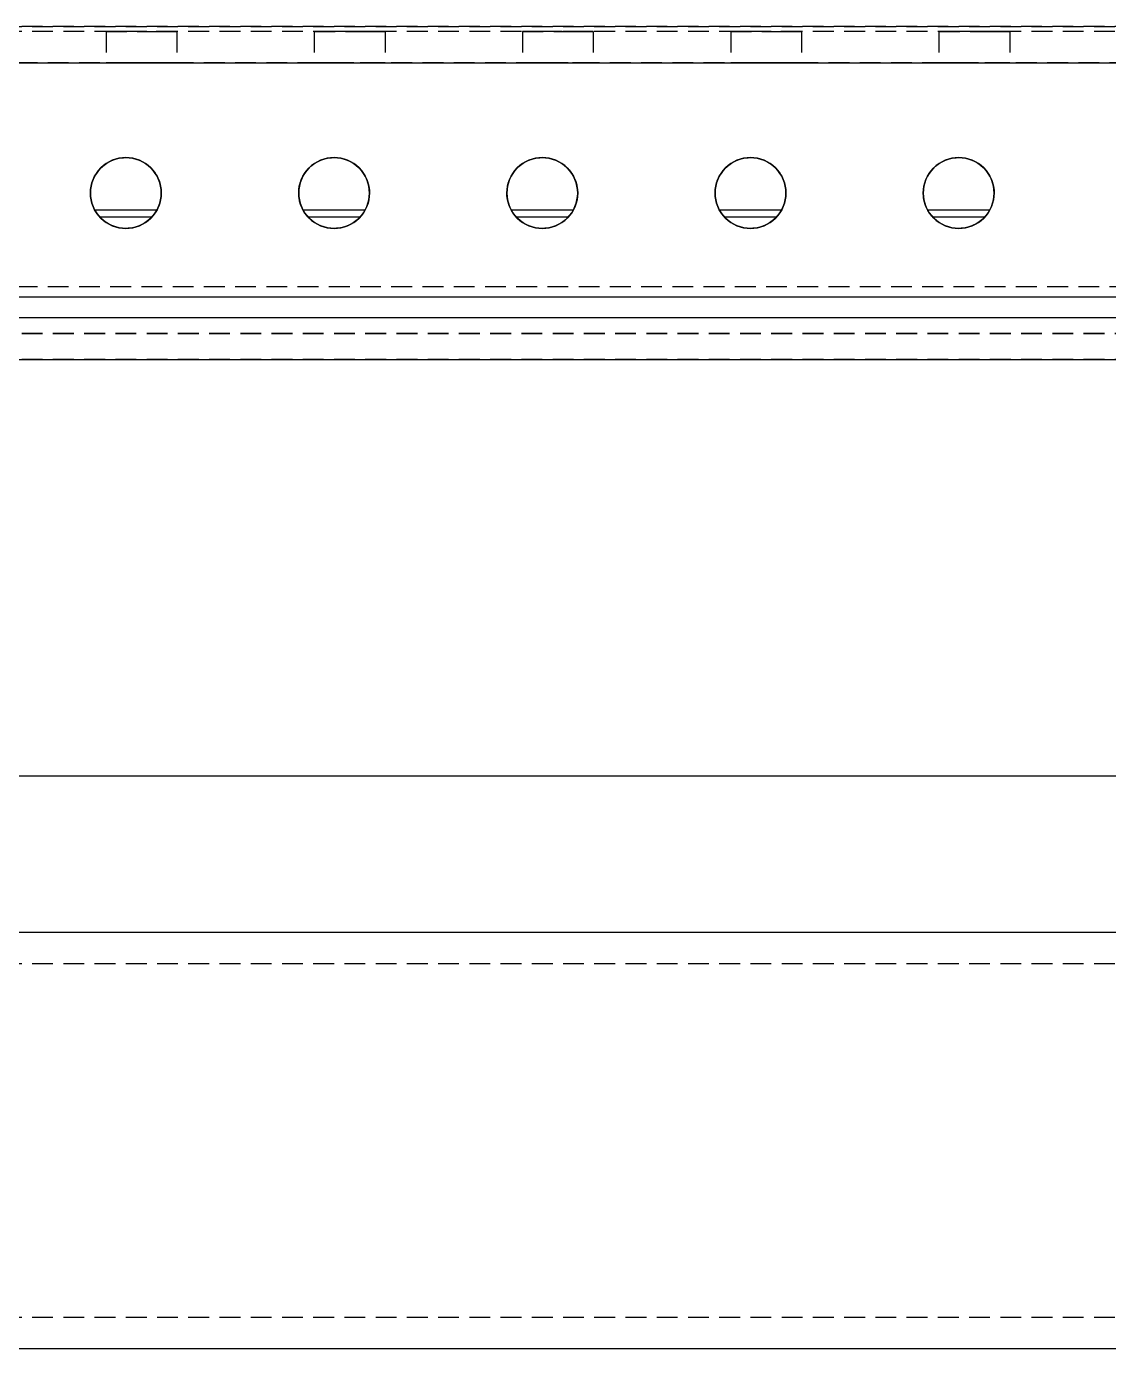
# Model space of a CAD drawing. Header units: metres. Extents: x -200 to 4040, y -1684 to 360.
# Drawn here: x 1290.5 to 1394.4, y -775 to -648 of the extents above; entities that cross this region are included whole.
import ezdxf

# ---------------------------------------------------------------- set-up
doc = ezdxf.new("R2010")
doc.units = ezdxf.units.M
doc.linetypes.add('DASHED2', pattern=[3, 2, -1])
for name, color, linetype in [('GIZLI', 8, 'DASHED2'), ('GORUNEN', 7, 'Continuous'), ('TEGET', 9, 'Continuous')]:
    doc.layers.add(name, color=color, linetype=linetype)

msp = doc.modelspace()

# ---------------------------------------------------------------- linework, layer by layer
at = {"layer": 'GIZLI'}
for points in [[(2630, -648), (445, -648)], [(445, -648), (2630, -648)], [(2630, -648), (445, -648)], [(445, -648), (2630, -648)], [(2670, -648.5), (1121.5, -648.5)], [(2670, -648.5), (1121.5, -648.5)], [(1299.87, -648.5), (1298.1, -648.5)], [(1298.1, -648.5), (1303.13, -648.5)], [(1298.1, -648.5), (1298.1, -651.5)], [(1304.9, -648.5), (1299.87, -648.5)], [(1303.13, -648.5), (1304.9, -648.5)], [(1304.9, -648.5), (1304.9, -651.5)], [(1319.87, -648.5), (1318.1, -648.5)], [(1318.1, -648.5), (1323.13, -648.5)], [(1318.1, -648.5), (1318.1, -651.5)], [(1324.9, -648.5), (1319.87, -648.5)], [(1323.13, -648.5), (1324.9, -648.5)], [(1324.9, -648.5), (1324.9, -651.5)], [(1339.87, -648.5), (1338.1, -648.5)], [(1338.1, -648.5), (1343.13, -648.5)], [(1338.1, -648.5), (1338.1, -651.5)], [(1344.9, -648.5), (1339.87, -648.5)], [(1343.13, -648.5), (1344.9, -648.5)], [(1344.9, -648.5), (1344.9, -651.5)], [(1359.87, -648.5), (1358.1, -648.5)], [(1358.1, -648.5), (1363.13, -648.5)], [(1358.1, -648.5), (1358.1, -651.5)], [(1364.9, -648.5), (1359.87, -648.5)], [(1363.13, -648.5), (1364.9, -648.5)], [(1364.9, -648.5), (1364.9, -651.5)], [(1379.87, -648.5), (1378.1, -648.5)], [(1378.1, -648.5), (1383.13, -648.5)], [(1378.1, -648.5), (1378.1, -651.5)], [(1384.9, -648.5), (1379.87, -648.5)], [(1383.13, -648.5), (1384.9, -648.5)], [(1384.9, -648.5), (1384.9, -651.5)], [(3061.5, -651.5), (1121.5, -651.5)], [(3061.5, -651.5), (1121.5, -651.5)], [(1299.87, -651.5), (1298.1, -651.5)], [(1298.1, -651.5), (1303.13, -651.5)], [(1304.9, -651.5), (1299.87, -651.5)], [(1303.13, -651.5), (1304.9, -651.5)], [(1319.87, -651.5), (1318.1, -651.5)], [(1318.1, -651.5), (1323.13, -651.5)], [(1324.9, -651.5), (1319.87, -651.5)], [(1323.13, -651.5), (1324.9, -651.5)], [(1339.87, -651.5), (1338.1, -651.5)], [(1338.1, -651.5), (1343.13, -651.5)], [(1344.9, -651.5), (1339.87, -651.5)], [(1343.13, -651.5), (1344.9, -651.5)], [(1359.87, -651.5), (1358.1, -651.5)], [(1358.1, -651.5), (1363.13, -651.5)], [(1364.9, -651.5), (1359.87, -651.5)], [(1363.13, -651.5), (1364.9, -651.5)], [(1379.87, -651.5), (1378.1, -651.5)], [(1378.1, -651.5), (1383.13, -651.5)], [(1384.9, -651.5), (1379.87, -651.5)], [(1383.13, -651.5), (1384.9, -651.5)], [(1296.6, -664), (1296.615, -663.676), (1296.662, -663.355), (1296.738, -663.04), (1296.845, -662.733), (1296.98, -662.439), (1297.142, -662.158), (1297.331, -661.894), (1297.544, -661.649), (1297.779, -661.426), (1298.034, -661.226), (1298.307, -661.051), (1298.596, -660.903), (1298.897, -660.784), (1299.209, -660.693), (1299.528, -660.633), (1299.763, -660.608), (1300, -660.6)], [(1296.6, -664), (1296.616, -663.667), (1296.665, -663.337), (1296.746, -663.013), (1296.859, -662.699), (1297.001, -662.397), (1297.173, -662.111), (1297.372, -661.843), (1297.596, -661.596), (1297.843, -661.372), (1298.111, -661.173), (1298.397, -661.001), (1298.699, -660.859), (1299.013, -660.746), (1299.337, -660.665), (1299.667, -660.616), (1300, -660.6)], [(1300, -660.6), (1299.667, -660.616), (1299.337, -660.665), (1299.013, -660.746), (1298.699, -660.859), (1298.397, -661.001), (1298.111, -661.173), (1297.843, -661.372), (1297.596, -661.596), (1297.372, -661.843), (1297.173, -662.111), (1297.001, -662.397), (1296.859, -662.699), (1296.746, -663.013), (1296.665, -663.337), (1296.616, -663.667), (1296.6, -664)], [(1300, -660.6), (1300.324, -660.615), (1300.645, -660.662), (1300.96, -660.738), (1301.267, -660.845), (1301.561, -660.98), (1301.842, -661.142), (1302.106, -661.331), (1302.351, -661.544), (1302.574, -661.779), (1302.774, -662.034), (1302.949, -662.307), (1303.097, -662.596), (1303.216, -662.897), (1303.307, -663.209), (1303.367, -663.528), (1303.392, -663.763), (1303.4, -664)], [(1300, -660.6), (1300.333, -660.616), (1300.663, -660.665), (1300.987, -660.746), (1301.301, -660.859), (1301.603, -661.001), (1301.889, -661.173), (1302.157, -661.372), (1302.404, -661.596), (1302.628, -661.843), (1302.827, -662.111), (1302.999, -662.397), (1303.141, -662.699), (1303.254, -663.013), (1303.335, -663.337), (1303.384, -663.667), (1303.4, -664)], [(1303.4, -664), (1303.384, -663.667), (1303.335, -663.337), (1303.254, -663.013), (1303.141, -662.699), (1302.999, -662.397), (1302.827, -662.111), (1302.628, -661.843), (1302.404, -661.596), (1302.157, -661.372), (1301.889, -661.173), (1301.603, -661.001), (1301.301, -660.859), (1300.987, -660.746), (1300.663, -660.665), (1300.333, -660.616), (1300, -660.6)], [(1316.6, -664), (1316.615, -663.676), (1316.662, -663.355), (1316.738, -663.04), (1316.845, -662.733), (1316.98, -662.439), (1317.142, -662.158), (1317.331, -661.894), (1317.544, -661.649), (1317.779, -661.426), (1318.034, -661.226), (1318.307, -661.051), (1318.596, -660.903), (1318.897, -660.784), (1319.209, -660.693), (1319.528, -660.633), (1319.763, -660.608), (1320, -660.6)], [(1316.6, -664), (1316.616, -663.667), (1316.665, -663.337), (1316.746, -663.013), (1316.859, -662.699), (1317.001, -662.397), (1317.173, -662.111), (1317.372, -661.843), (1317.596, -661.596), (1317.843, -661.372), (1318.111, -661.173), (1318.397, -661.001), (1318.699, -660.859), (1319.013, -660.746), (1319.337, -660.665), (1319.667, -660.616), (1320, -660.6)], [(1320, -660.6), (1319.667, -660.616), (1319.337, -660.665), (1319.013, -660.746), (1318.699, -660.859), (1318.397, -661.001), (1318.111, -661.173), (1317.843, -661.372), (1317.596, -661.596), (1317.372, -661.843), (1317.173, -662.111), (1317.001, -662.397), (1316.859, -662.699), (1316.746, -663.013), (1316.665, -663.337), (1316.616, -663.667), (1316.6, -664)], [(1320, -660.6), (1320.324, -660.615), (1320.645, -660.662), (1320.96, -660.738), (1321.267, -660.845), (1321.561, -660.98), (1321.842, -661.142), (1322.106, -661.331), (1322.351, -661.544), (1322.574, -661.779), (1322.774, -662.034), (1322.949, -662.307), (1323.097, -662.596), (1323.216, -662.897), (1323.307, -663.209), (1323.367, -663.528), (1323.392, -663.763), (1323.4, -664)], [(1320, -660.6), (1320.333, -660.616), (1320.663, -660.665), (1320.987, -660.746), (1321.301, -660.859), (1321.603, -661.001), (1321.889, -661.173), (1322.157, -661.372), (1322.404, -661.596), (1322.628, -661.843), (1322.827, -662.111), (1322.999, -662.397), (1323.141, -662.699), (1323.254, -663.013), (1323.335, -663.337), (1323.384, -663.667), (1323.4, -664)], [(1323.4, -664), (1323.384, -663.667), (1323.335, -663.337), (1323.254, -663.013), (1323.141, -662.699), (1322.999, -662.397), (1322.827, -662.111), (1322.628, -661.843), (1322.404, -661.596), (1322.157, -661.372), (1321.889, -661.173), (1321.603, -661.001), (1321.301, -660.859), (1320.987, -660.746), (1320.663, -660.665), (1320.333, -660.616), (1320, -660.6)], [(1336.6, -664), (1336.615, -663.676), (1336.662, -663.355), (1336.738, -663.04), (1336.845, -662.733), (1336.98, -662.439), (1337.142, -662.158), (1337.331, -661.894), (1337.544, -661.649), (1337.779, -661.426), (1338.034, -661.226), (1338.307, -661.051), (1338.596, -660.903), (1338.897, -660.784), (1339.209, -660.693), (1339.528, -660.633), (1339.763, -660.608), (1340, -660.6)], [(1336.6, -664), (1336.616, -663.667), (1336.665, -663.337), (1336.746, -663.013), (1336.859, -662.699), (1337.001, -662.397), (1337.173, -662.111), (1337.372, -661.843), (1337.596, -661.596), (1337.843, -661.372), (1338.111, -661.173), (1338.397, -661.001), (1338.699, -660.859), (1339.013, -660.746), (1339.337, -660.665), (1339.667, -660.616), (1340, -660.6)], [(1340, -660.6), (1339.667, -660.616), (1339.337, -660.665), (1339.013, -660.746), (1338.699, -660.859), (1338.397, -661.001), (1338.111, -661.173), (1337.843, -661.372), (1337.596, -661.596), (1337.372, -661.843), (1337.173, -662.111), (1337.001, -662.397), (1336.859, -662.699), (1336.746, -663.013), (1336.665, -663.337), (1336.616, -663.667), (1336.6, -664)], [(1340, -660.6), (1340.324, -660.615), (1340.645, -660.662), (1340.96, -660.738), (1341.267, -660.845), (1341.561, -660.98), (1341.842, -661.142), (1342.106, -661.331), (1342.351, -661.544), (1342.574, -661.779), (1342.774, -662.034), (1342.949, -662.307), (1343.097, -662.596), (1343.216, -662.897), (1343.307, -663.209), (1343.367, -663.528), (1343.392, -663.763), (1343.4, -664)], [(1340, -660.6), (1340.333, -660.616), (1340.663, -660.665), (1340.987, -660.746), (1341.301, -660.859), (1341.603, -661.001), (1341.889, -661.173), (1342.157, -661.372), (1342.404, -661.596), (1342.628, -661.843), (1342.827, -662.111), (1342.999, -662.397), (1343.141, -662.699), (1343.254, -663.013), (1343.335, -663.337), (1343.384, -663.667), (1343.4, -664)], [(1343.4, -664), (1343.384, -663.667), (1343.335, -663.337), (1343.254, -663.013), (1343.141, -662.699), (1342.999, -662.397), (1342.827, -662.111), (1342.628, -661.843), (1342.404, -661.596), (1342.157, -661.372), (1341.889, -661.173), (1341.603, -661.001), (1341.301, -660.859), (1340.987, -660.746), (1340.663, -660.665), (1340.333, -660.616), (1340, -660.6)], [(1356.6, -664), (1356.615, -663.676), (1356.662, -663.355), (1356.738, -663.04), (1356.845, -662.733), (1356.98, -662.439), (1357.142, -662.158), (1357.331, -661.894), (1357.544, -661.649), (1357.779, -661.426), (1358.034, -661.226), (1358.307, -661.051), (1358.596, -660.903), (1358.897, -660.784), (1359.209, -660.693), (1359.528, -660.633), (1359.763, -660.608), (1360, -660.6)], [(1356.6, -664), (1356.616, -663.667), (1356.665, -663.337), (1356.746, -663.013), (1356.859, -662.699), (1357.001, -662.397), (1357.173, -662.111), (1357.372, -661.843), (1357.596, -661.596), (1357.843, -661.372), (1358.111, -661.173), (1358.397, -661.001), (1358.699, -660.859), (1359.013, -660.746), (1359.337, -660.665), (1359.667, -660.616), (1360, -660.6)], [(1360, -660.6), (1359.667, -660.616), (1359.337, -660.665), (1359.013, -660.746), (1358.699, -660.859), (1358.397, -661.001), (1358.111, -661.173), (1357.843, -661.372), (1357.596, -661.596), (1357.372, -661.843), (1357.173, -662.111), (1357.001, -662.397), (1356.859, -662.699), (1356.746, -663.013), (1356.665, -663.337), (1356.616, -663.667), (1356.6, -664)], [(1360, -660.6), (1360.324, -660.615), (1360.645, -660.662), (1360.96, -660.738), (1361.267, -660.845), (1361.561, -660.98), (1361.842, -661.142), (1362.106, -661.331), (1362.351, -661.544), (1362.574, -661.779), (1362.774, -662.034), (1362.949, -662.307), (1363.097, -662.596), (1363.216, -662.897), (1363.307, -663.209), (1363.367, -663.528), (1363.392, -663.763), (1363.4, -664)], [(1360, -660.6), (1360.333, -660.616), (1360.663, -660.665), (1360.987, -660.746), (1361.301, -660.859), (1361.603, -661.001), (1361.889, -661.173), (1362.157, -661.372), (1362.404, -661.596), (1362.628, -661.843), (1362.827, -662.111), (1362.999, -662.397), (1363.141, -662.699), (1363.254, -663.013), (1363.335, -663.337), (1363.384, -663.667), (1363.4, -664)], [(1363.4, -664), (1363.384, -663.667), (1363.335, -663.337), (1363.254, -663.013), (1363.141, -662.699), (1362.999, -662.397), (1362.827, -662.111), (1362.628, -661.843), (1362.404, -661.596), (1362.157, -661.372), (1361.889, -661.173), (1361.603, -661.001), (1361.301, -660.859), (1360.987, -660.746), (1360.663, -660.665), (1360.333, -660.616), (1360, -660.6)], [(1376.6, -664), (1376.615, -663.676), (1376.662, -663.355), (1376.738, -663.04), (1376.845, -662.733), (1376.98, -662.439), (1377.142, -662.158), (1377.331, -661.894), (1377.544, -661.649), (1377.779, -661.426), (1378.034, -661.226), (1378.307, -661.051), (1378.596, -660.903), (1378.897, -660.784), (1379.209, -660.693), (1379.528, -660.633), (1379.763, -660.608), (1380, -660.6)], [(1376.6, -664), (1376.616, -663.667), (1376.665, -663.337), (1376.746, -663.013), (1376.859, -662.699), (1377.001, -662.397), (1377.173, -662.111), (1377.372, -661.843), (1377.596, -661.596), (1377.843, -661.372), (1378.111, -661.173), (1378.397, -661.001), (1378.699, -660.859), (1379.013, -660.746), (1379.337, -660.665), (1379.667, -660.616), (1380, -660.6)], [(1380, -660.6), (1379.667, -660.616), (1379.337, -660.665), (1379.013, -660.746), (1378.699, -660.859), (1378.397, -661.001), (1378.111, -661.173), (1377.843, -661.372), (1377.596, -661.596), (1377.372, -661.843), (1377.173, -662.111), (1377.001, -662.397), (1376.859, -662.699), (1376.746, -663.013), (1376.665, -663.337), (1376.616, -663.667), (1376.6, -664)], [(1380, -660.6), (1380.324, -660.615), (1380.645, -660.662), (1380.96, -660.738), (1381.267, -660.845), (1381.561, -660.98), (1381.842, -661.142), (1382.106, -661.331), (1382.351, -661.544), (1382.574, -661.779), (1382.774, -662.034), (1382.949, -662.307), (1383.097, -662.596), (1383.216, -662.897), (1383.307, -663.209), (1383.367, -663.528), (1383.392, -663.763), (1383.4, -664)], [(1380, -660.6), (1380.333, -660.616), (1380.663, -660.665), (1380.987, -660.746), (1381.301, -660.859), (1381.603, -661.001), (1381.889, -661.173), (1382.157, -661.372), (1382.404, -661.596), (1382.628, -661.843), (1382.827, -662.111), (1382.999, -662.397), (1383.141, -662.699), (1383.254, -663.013), (1383.335, -663.337), (1383.384, -663.667), (1383.4, -664)], [(1383.4, -664), (1383.384, -663.667), (1383.335, -663.337), (1383.254, -663.013), (1383.141, -662.699), (1382.999, -662.397), (1382.827, -662.111), (1382.628, -661.843), (1382.404, -661.596), (1382.157, -661.372), (1381.889, -661.173), (1381.603, -661.001), (1381.301, -660.859), (1380.987, -660.746), (1380.663, -660.665), (1380.333, -660.616), (1380, -660.6)], [(1300, -667.4), (1299.676, -667.385), (1299.355, -667.338), (1299.04, -667.262), (1298.733, -667.155), (1298.439, -667.02), (1298.158, -666.858), (1297.894, -666.669), (1297.649, -666.456), (1297.426, -666.221), (1297.226, -665.966), (1297.051, -665.693), (1296.903, -665.404), (1296.784, -665.103), (1296.693, -664.791), (1296.633, -664.472), (1296.608, -664.237), (1296.6, -664)], [(1300, -667.4), (1299.667, -667.384), (1299.337, -667.335), (1299.013, -667.254), (1298.699, -667.141), (1298.397, -666.999), (1298.111, -666.827), (1297.843, -666.628), (1297.596, -666.404), (1297.372, -666.157), (1297.173, -665.889), (1297.001, -665.603), (1296.859, -665.301), (1296.746, -664.987), (1296.665, -664.663), (1296.616, -664.333), (1296.6, -664)], [(1296.6, -664), (1296.616, -664.333), (1296.665, -664.663), (1296.746, -664.987), (1296.859, -665.301), (1297.001, -665.603), (1297.173, -665.889), (1297.372, -666.157), (1297.596, -666.404), (1297.843, -666.628), (1298.111, -666.827), (1298.397, -666.999), (1298.699, -667.141), (1299.013, -667.254), (1299.337, -667.335), (1299.667, -667.384), (1300, -667.4)], [(1303.4, -664), (1303.385, -664.324), (1303.338, -664.645), (1303.262, -664.96), (1303.155, -665.267), (1303.02, -665.561), (1302.858, -665.842), (1302.669, -666.106), (1302.456, -666.351), (1302.221, -666.574), (1301.966, -666.774), (1301.693, -666.949), (1301.404, -667.097), (1301.103, -667.216), (1300.791, -667.307), (1300.472, -667.367), (1300.237, -667.392), (1300, -667.4)], [(1303.4, -664), (1303.384, -664.333), (1303.335, -664.663), (1303.254, -664.987), (1303.141, -665.301), (1302.999, -665.603), (1302.827, -665.889), (1302.628, -666.157), (1302.404, -666.404), (1302.157, -666.628), (1301.889, -666.827), (1301.603, -666.999), (1301.301, -667.141), (1300.987, -667.254), (1300.663, -667.335), (1300.333, -667.384), (1300, -667.4)], [(1300, -667.4), (1300.333, -667.384), (1300.663, -667.335), (1300.987, -667.254), (1301.301, -667.141), (1301.603, -666.999), (1301.889, -666.827), (1302.157, -666.628), (1302.404, -666.404), (1302.628, -666.157), (1302.827, -665.889), (1302.999, -665.603), (1303.141, -665.301), (1303.254, -664.987), (1303.335, -664.663), (1303.384, -664.333), (1303.4, -664)], [(1320, -667.4), (1319.676, -667.385), (1319.355, -667.338), (1319.04, -667.262), (1318.733, -667.155), (1318.439, -667.02), (1318.158, -666.858), (1317.894, -666.669), (1317.649, -666.456), (1317.426, -666.221), (1317.226, -665.966), (1317.051, -665.693), (1316.903, -665.404), (1316.784, -665.103), (1316.693, -664.791), (1316.633, -664.472), (1316.608, -664.237), (1316.6, -664)], [(1320, -667.4), (1319.667, -667.384), (1319.337, -667.335), (1319.013, -667.254), (1318.699, -667.141), (1318.397, -666.999), (1318.111, -666.827), (1317.843, -666.628), (1317.596, -666.404), (1317.372, -666.157), (1317.173, -665.889), (1317.001, -665.603), (1316.859, -665.301), (1316.746, -664.987), (1316.665, -664.663), (1316.616, -664.333), (1316.6, -664)], [(1316.6, -664), (1316.616, -664.333), (1316.665, -664.663), (1316.746, -664.987), (1316.859, -665.301), (1317.001, -665.603), (1317.173, -665.889), (1317.372, -666.157), (1317.596, -666.404), (1317.843, -666.628), (1318.111, -666.827), (1318.397, -666.999), (1318.699, -667.141), (1319.013, -667.254), (1319.337, -667.335), (1319.667, -667.384), (1320, -667.4)], [(1323.4, -664), (1323.385, -664.324), (1323.338, -664.645), (1323.262, -664.96), (1323.155, -665.267), (1323.02, -665.561), (1322.858, -665.842), (1322.669, -666.106), (1322.456, -666.351), (1322.221, -666.574), (1321.966, -666.774), (1321.693, -666.949), (1321.404, -667.097), (1321.103, -667.216), (1320.791, -667.307), (1320.472, -667.367), (1320.237, -667.392), (1320, -667.4)], [(1323.4, -664), (1323.384, -664.333), (1323.335, -664.663), (1323.254, -664.987), (1323.141, -665.301), (1322.999, -665.603), (1322.827, -665.889), (1322.628, -666.157), (1322.404, -666.404), (1322.157, -666.628), (1321.889, -666.827), (1321.603, -666.999), (1321.301, -667.141), (1320.987, -667.254), (1320.663, -667.335), (1320.333, -667.384), (1320, -667.4)], [(1320, -667.4), (1320.333, -667.384), (1320.663, -667.335), (1320.987, -667.254), (1321.301, -667.141), (1321.603, -666.999), (1321.889, -666.827), (1322.157, -666.628), (1322.404, -666.404), (1322.628, -666.157), (1322.827, -665.889), (1322.999, -665.603), (1323.141, -665.301), (1323.254, -664.987), (1323.335, -664.663), (1323.384, -664.333), (1323.4, -664)], [(1340, -667.4), (1339.676, -667.385), (1339.355, -667.338), (1339.04, -667.262), (1338.733, -667.155), (1338.439, -667.02), (1338.158, -666.858), (1337.894, -666.669), (1337.649, -666.456), (1337.426, -666.221), (1337.226, -665.966), (1337.051, -665.693), (1336.903, -665.404), (1336.784, -665.103), (1336.693, -664.791), (1336.633, -664.472), (1336.608, -664.237), (1336.6, -664)], [(1340, -667.4), (1339.667, -667.384), (1339.337, -667.335), (1339.013, -667.254), (1338.699, -667.141), (1338.397, -666.999), (1338.111, -666.827), (1337.843, -666.628), (1337.596, -666.404), (1337.372, -666.157), (1337.173, -665.889), (1337.001, -665.603), (1336.859, -665.301), (1336.746, -664.987), (1336.665, -664.663), (1336.616, -664.333), (1336.6, -664)], [(1336.6, -664), (1336.616, -664.333), (1336.665, -664.663), (1336.746, -664.987), (1336.859, -665.301), (1337.001, -665.603), (1337.173, -665.889), (1337.372, -666.157), (1337.596, -666.404), (1337.843, -666.628), (1338.111, -666.827), (1338.397, -666.999), (1338.699, -667.141), (1339.013, -667.254), (1339.337, -667.335), (1339.667, -667.384), (1340, -667.4)], [(1343.4, -664), (1343.385, -664.324), (1343.338, -664.645), (1343.262, -664.96), (1343.155, -665.267), (1343.02, -665.561), (1342.858, -665.842), (1342.669, -666.106), (1342.456, -666.351), (1342.221, -666.574), (1341.966, -666.774), (1341.693, -666.949), (1341.404, -667.097), (1341.103, -667.216), (1340.791, -667.307), (1340.472, -667.367), (1340.237, -667.392), (1340, -667.4)], [(1343.4, -664), (1343.384, -664.333), (1343.335, -664.663), (1343.254, -664.987), (1343.141, -665.301), (1342.999, -665.603), (1342.827, -665.889), (1342.628, -666.157), (1342.404, -666.404), (1342.157, -666.628), (1341.889, -666.827), (1341.603, -666.999), (1341.301, -667.141), (1340.987, -667.254), (1340.663, -667.335), (1340.333, -667.384), (1340, -667.4)], [(1340, -667.4), (1340.333, -667.384), (1340.663, -667.335), (1340.987, -667.254), (1341.301, -667.141), (1341.603, -666.999), (1341.889, -666.827), (1342.157, -666.628), (1342.404, -666.404), (1342.628, -666.157), (1342.827, -665.889), (1342.999, -665.603), (1343.141, -665.301), (1343.254, -664.987), (1343.335, -664.663), (1343.384, -664.333), (1343.4, -664)], [(1360, -667.4), (1359.676, -667.385), (1359.355, -667.338), (1359.04, -667.262), (1358.733, -667.155), (1358.439, -667.02), (1358.158, -666.858), (1357.894, -666.669), (1357.649, -666.456), (1357.426, -666.221), (1357.226, -665.966), (1357.051, -665.693), (1356.903, -665.404), (1356.784, -665.103), (1356.693, -664.791), (1356.633, -664.472), (1356.608, -664.237), (1356.6, -664)], [(1360, -667.4), (1359.667, -667.384), (1359.337, -667.335), (1359.013, -667.254), (1358.699, -667.141), (1358.397, -666.999), (1358.111, -666.827), (1357.843, -666.628), (1357.596, -666.404), (1357.372, -666.157), (1357.173, -665.889), (1357.001, -665.603), (1356.859, -665.301), (1356.746, -664.987), (1356.665, -664.663), (1356.616, -664.333), (1356.6, -664)], [(1356.6, -664), (1356.616, -664.333), (1356.665, -664.663), (1356.746, -664.987), (1356.859, -665.301), (1357.001, -665.603), (1357.173, -665.889), (1357.372, -666.157), (1357.596, -666.404), (1357.843, -666.628), (1358.111, -666.827), (1358.397, -666.999), (1358.699, -667.141), (1359.013, -667.254), (1359.337, -667.335), (1359.667, -667.384), (1360, -667.4)], [(1363.4, -664), (1363.385, -664.324), (1363.338, -664.645), (1363.262, -664.96), (1363.155, -665.267), (1363.02, -665.561), (1362.858, -665.842), (1362.669, -666.106), (1362.456, -666.351), (1362.221, -666.574), (1361.966, -666.774), (1361.693, -666.949), (1361.404, -667.097), (1361.103, -667.216), (1360.791, -667.307), (1360.472, -667.367), (1360.237, -667.392), (1360, -667.4)], [(1363.4, -664), (1363.384, -664.333), (1363.335, -664.663), (1363.254, -664.987), (1363.141, -665.301), (1362.999, -665.603), (1362.827, -665.889), (1362.628, -666.157), (1362.404, -666.404), (1362.157, -666.628), (1361.889, -666.827), (1361.603, -666.999), (1361.301, -667.141), (1360.987, -667.254), (1360.663, -667.335), (1360.333, -667.384), (1360, -667.4)], [(1360, -667.4), (1360.333, -667.384), (1360.663, -667.335), (1360.987, -667.254), (1361.301, -667.141), (1361.603, -666.999), (1361.889, -666.827), (1362.157, -666.628), (1362.404, -666.404), (1362.628, -666.157), (1362.827, -665.889), (1362.999, -665.603), (1363.141, -665.301), (1363.254, -664.987), (1363.335, -664.663), (1363.384, -664.333), (1363.4, -664)], [(1380, -667.4), (1379.676, -667.385), (1379.355, -667.338), (1379.04, -667.262), (1378.733, -667.155), (1378.439, -667.02), (1378.158, -666.858), (1377.894, -666.669), (1377.649, -666.456), (1377.426, -666.221), (1377.226, -665.966), (1377.051, -665.693), (1376.903, -665.404), (1376.784, -665.103), (1376.693, -664.791), (1376.633, -664.472), (1376.608, -664.237), (1376.6, -664)], [(1380, -667.4), (1379.667, -667.384), (1379.337, -667.335), (1379.013, -667.254), (1378.699, -667.141), (1378.397, -666.999), (1378.111, -666.827), (1377.843, -666.628), (1377.596, -666.404), (1377.372, -666.157), (1377.173, -665.889), (1377.001, -665.603), (1376.859, -665.301), (1376.746, -664.987), (1376.665, -664.663), (1376.616, -664.333), (1376.6, -664)], [(1376.6, -664), (1376.616, -664.333), (1376.665, -664.663), (1376.746, -664.987), (1376.859, -665.301), (1377.001, -665.603), (1377.173, -665.889), (1377.372, -666.157), (1377.596, -666.404), (1377.843, -666.628), (1378.111, -666.827), (1378.397, -666.999), (1378.699, -667.141), (1379.013, -667.254), (1379.337, -667.335), (1379.667, -667.384), (1380, -667.4)], [(1383.4, -664), (1383.385, -664.324), (1383.338, -664.645), (1383.262, -664.96), (1383.155, -665.267), (1383.02, -665.561), (1382.858, -665.842), (1382.669, -666.106), (1382.456, -666.351), (1382.221, -666.574), (1381.966, -666.774), (1381.693, -666.949), (1381.404, -667.097), (1381.103, -667.216), (1380.791, -667.307), (1380.472, -667.367), (1380.237, -667.392), (1380, -667.4)], [(1383.4, -664), (1383.384, -664.333), (1383.335, -664.663), (1383.254, -664.987), (1383.141, -665.301), (1382.999, -665.603), (1382.827, -665.889), (1382.628, -666.157), (1382.404, -666.404), (1382.157, -666.628), (1381.889, -666.827), (1381.603, -666.999), (1381.301, -667.141), (1380.987, -667.254), (1380.663, -667.335), (1380.333, -667.384), (1380, -667.4)], [(1380, -667.4), (1380.333, -667.384), (1380.663, -667.335), (1380.987, -667.254), (1381.301, -667.141), (1381.603, -666.999), (1381.889, -666.827), (1382.157, -666.628), (1382.404, -666.404), (1382.628, -666.157), (1382.827, -665.889), (1382.999, -665.603), (1383.141, -665.301), (1383.254, -664.987), (1383.335, -664.663), (1383.384, -664.333), (1383.4, -664)], [(3061.5, -673), (1121.5, -673)], [(3061.5, -673), (1121.5, -673)], [(3061.5, -673), (1121.5, -673)], [(3061.5, -673), (1121.5, -673)], [(3061.5, -676), (1121.5, -676)], [(2670, -676), (1121.5, -676)], [(3061.5, -676), (1121.5, -676)], [(3061.5, -676), (1121.5, -676)], [(2630, -677.5), (150, -677.5)], [(150, -677.5), (2630, -677.5)], [(2630, -680), (150, -680)], [(-100, -720), (3340, -720)], [(-100, -735), (3340, -735)], [(-80, -735), (3320, -735)], [(-80, -735), (3320, -735)], [(-80, -735), (3320, -735)], [(-80, -735), (3320, -735)], [(-80, -738), (3320, -738)], [(-80, -738), (3320, -738)], [(-80, -738), (3320, -738)], [(-80, -738), (3320, -738)], [(-80, -772), (3320, -772)], [(-80, -772), (3320, -772)], [(-80, -772), (3320, -772)], [(-80, -772), (3320, -772)], [(-80, -775), (3320, -775)], [(-80, -775), (3320, -775)], [(-80, -775), (3320, -775)]]:
    msp.add_lwpolyline(points, dxfattribs=at)
at = {"layer": 'GORUNEN'}
for points in [[(1300, -660.6), (1299.667, -660.616), (1299.337, -660.665), (1299.013, -660.746), (1298.699, -660.859), (1298.397, -661.001), (1298.111, -661.173), (1297.843, -661.372), (1297.596, -661.596), (1297.372, -661.843), (1297.173, -662.111), (1297.001, -662.397), (1296.859, -662.699), (1296.746, -663.013), (1296.665, -663.337), (1296.616, -663.667), (1296.6, -664)], [(1303.4, -664), (1303.384, -663.667), (1303.335, -663.337), (1303.254, -663.013), (1303.141, -662.699), (1302.999, -662.397), (1302.827, -662.111), (1302.628, -661.843), (1302.404, -661.596), (1302.157, -661.372), (1301.889, -661.173), (1301.603, -661.001), (1301.301, -660.859), (1300.987, -660.746), (1300.663, -660.665), (1300.333, -660.616), (1300, -660.6)], [(1320, -660.6), (1319.667, -660.616), (1319.337, -660.665), (1319.013, -660.746), (1318.699, -660.859), (1318.397, -661.001), (1318.111, -661.173), (1317.843, -661.372), (1317.596, -661.596), (1317.372, -661.843), (1317.173, -662.111), (1317.001, -662.397), (1316.859, -662.699), (1316.746, -663.013), (1316.665, -663.337), (1316.616, -663.667), (1316.6, -664)], [(1323.4, -664), (1323.384, -663.667), (1323.335, -663.337), (1323.254, -663.013), (1323.141, -662.699), (1322.999, -662.397), (1322.827, -662.111), (1322.628, -661.843), (1322.404, -661.596), (1322.157, -661.372), (1321.889, -661.173), (1321.603, -661.001), (1321.301, -660.859), (1320.987, -660.746), (1320.663, -660.665), (1320.333, -660.616), (1320, -660.6)], [(1340, -660.6), (1339.667, -660.616), (1339.337, -660.665), (1339.013, -660.746), (1338.699, -660.859), (1338.397, -661.001), (1338.111, -661.173), (1337.843, -661.372), (1337.596, -661.596), (1337.372, -661.843), (1337.173, -662.111), (1337.001, -662.397), (1336.859, -662.699), (1336.746, -663.013), (1336.665, -663.337), (1336.616, -663.667), (1336.6, -664)], [(1343.4, -664), (1343.384, -663.667), (1343.335, -663.337), (1343.254, -663.013), (1343.141, -662.699), (1342.999, -662.397), (1342.827, -662.111), (1342.628, -661.843), (1342.404, -661.596), (1342.157, -661.372), (1341.889, -661.173), (1341.603, -661.001), (1341.301, -660.859), (1340.987, -660.746), (1340.663, -660.665), (1340.333, -660.616), (1340, -660.6)], [(1360, -660.6), (1359.667, -660.616), (1359.337, -660.665), (1359.013, -660.746), (1358.699, -660.859), (1358.397, -661.001), (1358.111, -661.173), (1357.843, -661.372), (1357.596, -661.596), (1357.372, -661.843), (1357.173, -662.111), (1357.001, -662.397), (1356.859, -662.699), (1356.746, -663.013), (1356.665, -663.337), (1356.616, -663.667), (1356.6, -664)], [(1363.4, -664), (1363.384, -663.667), (1363.335, -663.337), (1363.254, -663.013), (1363.141, -662.699), (1362.999, -662.397), (1362.827, -662.111), (1362.628, -661.843), (1362.404, -661.596), (1362.157, -661.372), (1361.889, -661.173), (1361.603, -661.001), (1361.301, -660.859), (1360.987, -660.746), (1360.663, -660.665), (1360.333, -660.616), (1360, -660.6)], [(1380, -660.6), (1379.667, -660.616), (1379.337, -660.665), (1379.013, -660.746), (1378.699, -660.859), (1378.397, -661.001), (1378.111, -661.173), (1377.843, -661.372), (1377.596, -661.596), (1377.372, -661.843), (1377.173, -662.111), (1377.001, -662.397), (1376.859, -662.699), (1376.746, -663.013), (1376.665, -663.337), (1376.616, -663.667), (1376.6, -664)], [(1383.4, -664), (1383.384, -663.667), (1383.335, -663.337), (1383.254, -663.013), (1383.141, -662.699), (1382.999, -662.397), (1382.827, -662.111), (1382.628, -661.843), (1382.404, -661.596), (1382.157, -661.372), (1381.889, -661.173), (1381.603, -661.001), (1381.301, -660.859), (1380.987, -660.746), (1380.663, -660.665), (1380.333, -660.616), (1380, -660.6)], [(1296.6, -664), (1296.616, -664.333), (1296.665, -664.663), (1296.746, -664.987), (1296.859, -665.301), (1297.001, -665.603), (1297.173, -665.889), (1297.372, -666.157), (1297.596, -666.404), (1297.843, -666.628), (1298.111, -666.827), (1298.397, -666.999), (1298.699, -667.141), (1299.013, -667.254), (1299.337, -667.335), (1299.667, -667.384), (1300, -667.4)], [(1300, -667.4), (1300.333, -667.384), (1300.663, -667.335), (1300.987, -667.254), (1301.301, -667.141), (1301.603, -666.999), (1301.889, -666.827), (1302.157, -666.628), (1302.404, -666.404), (1302.628, -666.157), (1302.827, -665.889), (1302.999, -665.603), (1303.141, -665.301), (1303.254, -664.987), (1303.335, -664.663), (1303.384, -664.333), (1303.4, -664)], [(1316.6, -664), (1316.616, -664.333), (1316.665, -664.663), (1316.746, -664.987), (1316.859, -665.301), (1317.001, -665.603), (1317.173, -665.889), (1317.372, -666.157), (1317.596, -666.404), (1317.843, -666.628), (1318.111, -666.827), (1318.397, -666.999), (1318.699, -667.141), (1319.013, -667.254), (1319.337, -667.335), (1319.667, -667.384), (1320, -667.4)], [(1320, -667.4), (1320.333, -667.384), (1320.663, -667.335), (1320.987, -667.254), (1321.301, -667.141), (1321.603, -666.999), (1321.889, -666.827), (1322.157, -666.628), (1322.404, -666.404), (1322.628, -666.157), (1322.827, -665.889), (1322.999, -665.603), (1323.141, -665.301), (1323.254, -664.987), (1323.335, -664.663), (1323.384, -664.333), (1323.4, -664)], [(1336.6, -664), (1336.616, -664.333), (1336.665, -664.663), (1336.746, -664.987), (1336.859, -665.301), (1337.001, -665.603), (1337.173, -665.889), (1337.372, -666.157), (1337.596, -666.404), (1337.843, -666.628), (1338.111, -666.827), (1338.397, -666.999), (1338.699, -667.141), (1339.013, -667.254), (1339.337, -667.335), (1339.667, -667.384), (1340, -667.4)], [(1340, -667.4), (1340.333, -667.384), (1340.663, -667.335), (1340.987, -667.254), (1341.301, -667.141), (1341.603, -666.999), (1341.889, -666.827), (1342.157, -666.628), (1342.404, -666.404), (1342.628, -666.157), (1342.827, -665.889), (1342.999, -665.603), (1343.141, -665.301), (1343.254, -664.987), (1343.335, -664.663), (1343.384, -664.333), (1343.4, -664)], [(1356.6, -664), (1356.616, -664.333), (1356.665, -664.663), (1356.746, -664.987), (1356.859, -665.301), (1357.001, -665.603), (1357.173, -665.889), (1357.372, -666.157), (1357.596, -666.404), (1357.843, -666.628), (1358.111, -666.827), (1358.397, -666.999), (1358.699, -667.141), (1359.013, -667.254), (1359.337, -667.335), (1359.667, -667.384), (1360, -667.4)], [(1360, -667.4), (1360.333, -667.384), (1360.663, -667.335), (1360.987, -667.254), (1361.301, -667.141), (1361.603, -666.999), (1361.889, -666.827), (1362.157, -666.628), (1362.404, -666.404), (1362.628, -666.157), (1362.827, -665.889), (1362.999, -665.603), (1363.141, -665.301), (1363.254, -664.987), (1363.335, -664.663), (1363.384, -664.333), (1363.4, -664)], [(1376.6, -664), (1376.616, -664.333), (1376.665, -664.663), (1376.746, -664.987), (1376.859, -665.301), (1377.001, -665.603), (1377.173, -665.889), (1377.372, -666.157), (1377.596, -666.404), (1377.843, -666.628), (1378.111, -666.827), (1378.397, -666.999), (1378.699, -667.141), (1379.013, -667.254), (1379.337, -667.335), (1379.667, -667.384), (1380, -667.4)], [(1380, -667.4), (1380.333, -667.384), (1380.663, -667.335), (1380.987, -667.254), (1381.301, -667.141), (1381.603, -666.999), (1381.889, -666.827), (1382.157, -666.628), (1382.404, -666.404), (1382.628, -666.157), (1382.827, -665.889), (1382.999, -665.603), (1383.141, -665.301), (1383.254, -664.987), (1383.335, -664.663), (1383.384, -664.333), (1383.4, -664)], [(710.4, -680), (1452.7, -680)], [(-100, -720), (3340, -720)], [(-100, -735), (3340, -735)], [(-80, -775), (3320, -775)]]:
    msp.add_lwpolyline(points, dxfattribs=at)
at = {"layer": 'TEGET'}
for points in [[(710.4, -651.5), (1460.2, -651.5)], [(1302.967, -665.66), (1297.033, -665.66)], [(1302.496, -666.308), (1297.504, -666.308)], [(1322.967, -665.66), (1317.033, -665.66)], [(1322.496, -666.308), (1317.504, -666.308)], [(1342.967, -665.66), (1337.033, -665.66)], [(1342.496, -666.308), (1337.504, -666.308)], [(1362.967, -665.66), (1357.033, -665.66)], [(1362.496, -666.308), (1357.504, -666.308)], [(1382.967, -665.66), (1377.033, -665.66)], [(1382.496, -666.308), (1377.504, -666.308)], [(1460.2, -674), (710.4, -674)]]:
    msp.add_lwpolyline(points, dxfattribs=at)

doc.saveas('drawing.dxf')
